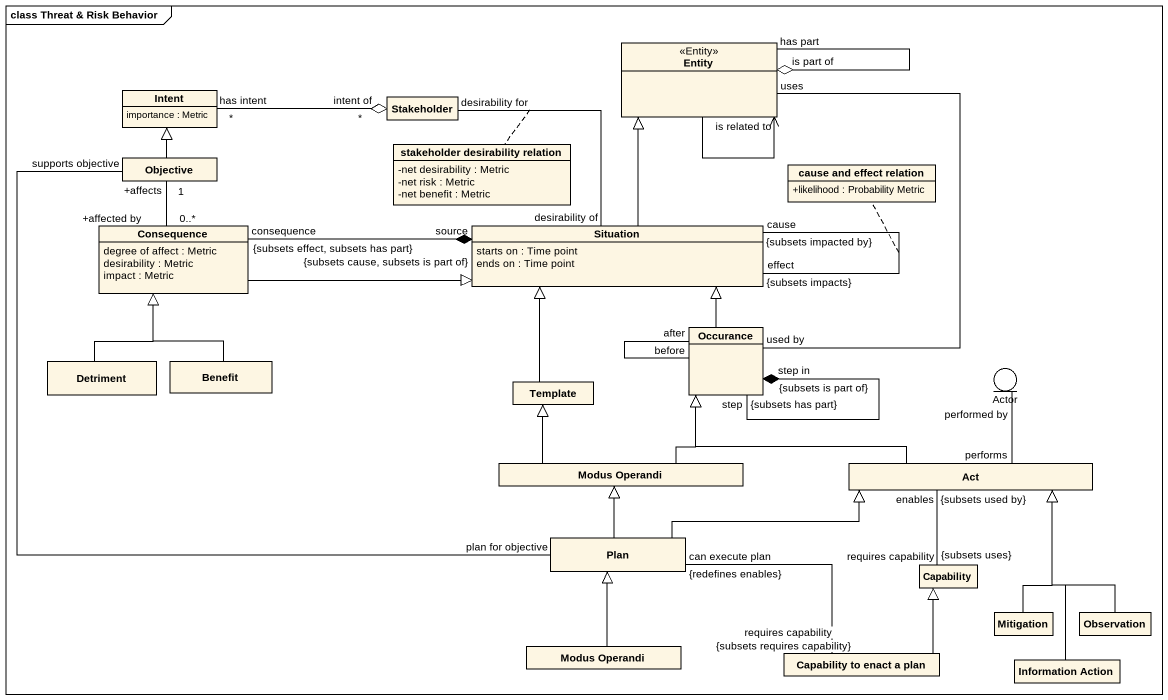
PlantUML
@startuml
mainframe class Threat & Risk Behavior
allowmixing
hide circle
hide empty members
skinparam classAttributeIconSize 0
class "Entity" as Entity_ <<Entity>>
class Intent {
  importance : Metric
}
class Stakeholder
class Objective
class "stakeholder desirability relation" as stakeholder_desirability {
  -net desirability : Metric
  -net risk : Metric
  -net benefit : Metric
}
class "cause and effect relation" as cause_and_effect_relation {
  +likelihood : Probability Metric
}
class Consequence {
  degree of affect : Metric
  desirability : Metric
  impact : Metric
}
class Situation {
  starts on : Time point
  ends on : Time point
}
class Occurance
class Detriment
class Benefit
class Template
entity "Actor" as Actor_
class "Modus Operandi" as Modus_Operandi
class Act
class Plan
class Capability
class Mitigation
class Observation
class "Modus Operandi" as Modus_Operandi_2
class "Capability to enact a plan" as Capability_to_enact_a_plan
class "Information Action" as Information_Action
Entity_ "is part of" o-- "has part" Entity_
Entity_ --> "is related to" Entity_
Stakeholder "intent of\n*" o-left- "has intent\n*" Intent
Stakeholder "desirability for" -- "desirability of" Situation
(Stakeholder, Situation) .. stakeholder_desirability
Objective -up-|> Intent
Consequence "+affected by\n0..*" -up- "+affects\n1" Objective
Consequence -right-|> Situation
Situation -up-|> Entity_
Situation "source\n{subsets cause, subsets is part of}" *-left- "consequence\n{subsets effect, subsets has part}" Consequence
Situation "effect\n{subsets impacts}" -- "cause\n{subsets impacted by}" Situation
(Situation, Situation) .. cause_and_effect_relation
Occurance "used by" -up- "uses" Entity_
Occurance -up-|> Situation
Occurance "step in\n{subsets is part of}" *-- "step\n{subsets has part}" Occurance
Occurance "before" -- "after" Occurance
Detriment -up-|> Consequence
Benefit -up-|> Consequence
Template -up-|> Situation
Actor_ "performed by" -- "performs" Act
Modus_Operandi -up-|> Occurance
Modus_Operandi -up-|> Template
Act -left-|> Occurance
Act "enables\n{subsets used by}" -- "requires capability\n{subsets uses}" Capability
Plan "plan for objective" -up- "supports objective" Objective
Plan -up-|> Modus_Operandi
Plan -right-|> Act
Mitigation -up-|> Act
Observation -up-|> Act
Modus_Operandi_2 -up-|> Plan
Capability_to_enact_a_plan "requires capability\n{subsets requires capability}" -left- "can execute plan\n{redefines enables}" Plan
Capability_to_enact_a_plan -up-|> Capability
Information_Action -up-|> Act
@enduml
